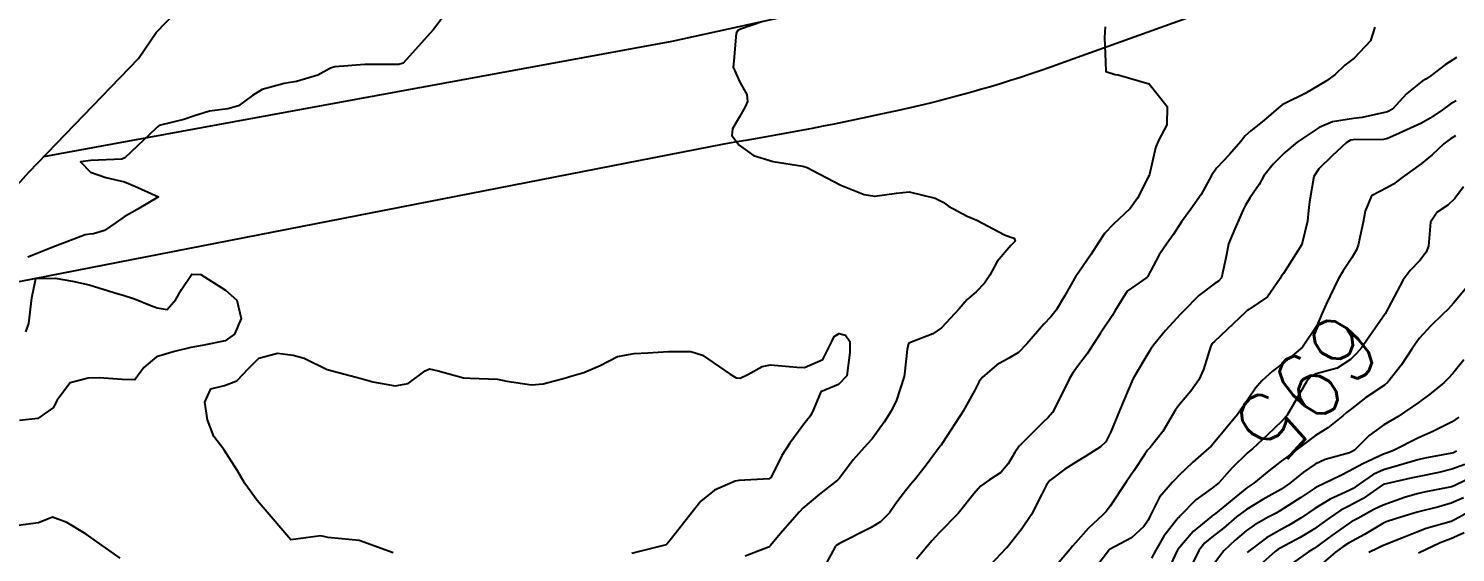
# Model space of a CAD drawing. Header units: metres. Extents: x 298520 to 308411, y 7433745 to 7450750.
# Drawn here: x 300600.5 to 300684.1, y 7447049.4 to 7447080.1 of the extents above; entities that cross this region are included whole.
import ezdxf
from ezdxf.enums import TextEntityAlignment as Align

# ---------------------------------------------------------------- set-up
doc = ezdxf.new("R2010")
doc.units = ezdxf.units.M
doc.header["$LTSCALE"] = 10
for name, color, linetype in [('Area', 45, 'Continuous'), ('Cotas', 45, 'Continuous'), ('Curvas de Nivel 1m', 11, 'Continuous'), ('Curvas de Nivel 5m', 15, 'Continuous'), ('Vias Primárias', 230, 'Continuous')]:
    doc.layers.add(name, color=color, linetype=linetype)
doc.styles.add('Style-STANDARD', font='STANDARD.shx')

msp = doc.modelspace()

# ---------------------------------------------------------------- linework, layer by layer
at = {"layer": 'Area'}
msp.add_polyline3d([(300552.523, 7447019.689, 707.338), (300558.381, 7447026.506, 717.487), (300559.222, 7447027.266, 700.498), (300559.689, 7447027.783, 711.946), (300561.342, 7447029.741, 691.785), (300563.26, 7447031.773, 704.647), (300565.804, 7447034.447, 697.137), (300567.392, 7447036.064, 700.645), (300567.693, 7447036.482, 704.155), (300571.623, 7447040.564, 717.646), (300575.13, 7447044.445, 701.916), (300580.369, 7447050.234, 698.637), (300582.426, 7447052.259, 703.008), (300583.02, 7447052.84, 706.729), (300583.747, 7447053.514, 713.787), (300586.977, 7447057.289, 712.887), (300588.71, 7447058.878, 704.797), (300593.289, 7447063.959, 709.596), (300595.808, 7447066.579, 702.217), (300597.991, 7447068.891, 702.026), (300600.496, 7447071.677, 702.116), (300606.922, 7447078.336, 702.084), (300607.958, 7447079.851, 702.184), (300610.288, 7447082.282, 702.287)], dxfattribs=at)
at = {"layer": 'Curvas de Nivel 1m', "flags": 128}
for points, elevation in [([(300625.081, 7447081.17), (300624.213, 7447080.03), (300622.446, 7447078.056), (300622.192, 7447077.977), (300620.291, 7447077.98), (300620.192, 7447077.981), (300618.442, 7447077.846), (300618.19, 7447077.766), (300617.435, 7447077.361), (300616.182, 7447076.99), (300615.459, 7447076.858), (300614.177, 7447076.515), (300613.617, 7447076.158), (300612.784, 7447075.55), (300612.161, 7447075.376), (300611.097, 7447075.252), (300610.154, 7447074.955), (300609.593, 7447074.764), (300608.146, 7447074.406), (300608.039, 7447074.327), (300607.94, 7447074.223), (300606.125, 7447072.502), (300605.942, 7447072.435), (300604.124, 7447072.36), (300603.522, 7447072.276), (300604.117, 7447071.663), (300605.015, 7447071.36), (300606.111, 7447071.103), (300606.715, 7447070.847), (300608.103, 7447070.22), (300606.841, 7447069.489), (300606.085, 7447069.05), (300605.608, 7447068.727), (300604.936, 7447068.261), (300604.286, 7447068.052), (300604.071, 7447068.046), (300603.8, 7447068.004), (300602.063, 7447067.342), (300600.44, 7447066.698)], 702), ([(300643.529, 7447080.494), (300642.216, 7447080.046), (300642.059, 7447079.978), (300641.962, 7447079.823), (300641.824, 7447078.196), (300641.789, 7447077.824), (300642.184, 7447076.939), (300642.591, 7447076.228), (300642.635, 7447075.813), (300642.487, 7447075.497), (300642.159, 7447074.909), (300641.761, 7447074.212), (300641.708, 7447073.824), (300642.137, 7447073.255), (300642.975, 7447072.651), (300644.128, 7447072.296), (300645.871, 7447072.027), (300646.125, 7447071.946), (300646.466, 7447071.767), (300648.11, 7447070.907), (300649.471, 7447070.361), (300650.101, 7447070.258), (300651.37, 7447070.442), (300652.105, 7447070.522), (300653.628, 7447070.157), (300654.096, 7447069.909), (300654.407, 7447069.675), (300655.514, 7447069.086), (300656.085, 7447068.852), (300657.704, 7447068.006), (300658.075, 7447067.858), (300658.259, 7447067.811), (300658.328, 7447067.626), (300658.07, 7447067.364), (300657.26, 7447066.439), (300656.838, 7447065.642), (300656.527, 7447065.164), (300656.038, 7447064.661), (300655.5, 7447064.189), (300655.041, 7447063.665), (300654.012, 7447062.543), (300653.495, 7447062.198), (300652.181, 7447061.698), (300652.074, 7447061.627), (300651.997, 7447061.279), (300651.835, 7447059.841), (300651.812, 7447059.702), (300651.362, 7447058.303), (300651.081, 7447057.709), (300650.643, 7447057.016), (300649.936, 7447056.037), (300649.657, 7447055.724), (300648.833, 7447054.823), (300648.024, 7447053.748), (300647.902, 7447053.619), (300646.854, 7447052.8), (300645.885, 7447051.988), (300645.671, 7447051.773), (300644.556, 7447050.476), (300643.976, 7447049.798), (300643.925, 7447049.736), (300643.861, 7447049.694), (300642.498, 7447049.168)], 701), ([(300679.421, 7447080.176), (300679.163, 7447079.376), (300678.203, 7447078.349), (300677.656, 7447077.938), (300677.094, 7447077.401), (300676.578, 7447077.016), (300676.184, 7447076.788), (300675.322, 7447076.277), (300674.167, 7447075.715), (300673.986, 7447075.621), (300673.763, 7447075.444), (300672.906, 7447074.702), (300672.149, 7447074.084), (300671.811, 7447073.798), (300671.552, 7447073.466), (300670.895, 7447072.712), (300670.127, 7447071.913), (300669.834, 7447071.484), (300669.233, 7447070.366), (300668.617, 7447069.502), (300668.085, 7447068.755), (300667.591, 7447068.001), (300667.227, 7447067.518), (300666.759, 7447066.83), (300666.085, 7447065.53), (300666.073, 7447065.509), (300666.052, 7447065.496), (300664.893, 7447064.695), (300664.19, 7447063.557), (300664.02, 7447063.252), (300663.337, 7447062.239), (300662.898, 7447061.571), (300662.539, 7447061.031), (300661.983, 7447060.275), (300661.679, 7447059.881), (300661.503, 7447059.585), (300661.01, 7447058.542), (300660.512, 7447057.594), (300660.259, 7447057.287), (300659.947, 7447057.01), (300658.566, 7447055.621), (300658.301, 7447055.251), (300657.917, 7447054.579), (300657.478, 7447054.065), (300656.82, 7447053.641), (300656.284, 7447053.261), (300655.895, 7447052.814), (300654.983, 7447051.663), (300653.871, 7447050.536), (300653.461, 7447050.09), (300653.124, 7447049.687), (300652.548, 7447048.998)], 699), ([(300684.204, 7447078.399), (300683.547, 7447077.979), (300682.718, 7447077.335), (300682.4, 7447077.127), (300682.188, 7447076.994), (300681.276, 7447076.254), (300680.452, 7447075.366), (300680.161, 7447075.201), (300678.669, 7447074.874), (300678.157, 7447074.816), (300676.933, 7447074.624), (300676.152, 7447074.297), (300674.863, 7447073.429), (300674.137, 7447072.815), (300673.444, 7447072.133), (300672.91, 7447071.452), (300672.624, 7447070.946), (300672.104, 7447070.188), (300671.82, 7447069.74), (300671.699, 7447069.464), (300671.206, 7447068.344), (300670.841, 7447067.472), (300670.715, 7447066.825), (300670.416, 7447065.476), (300670.239, 7447065.289), (300670.048, 7447065.16), (300669.093, 7447064.443), (300668.167, 7447063.509), (300668.1, 7447063.431), (300668.021, 7447063.345), (300667.146, 7447062.384), (300666.427, 7447061.526), (300666.252, 7447061.275), (300665.992, 7447060.827), (300665.5, 7447060.017), (300665.226, 7447059.541), (300664.669, 7447058.258), (300664.389, 7447057.553), (300663.942, 7447056.46), (300663.636, 7447055.863), (300663.337, 7447055.566), (300662.474, 7447055.025), (300661.92, 7447054.696), (300661.234, 7447054.265), (300660.355, 7447053.595), (300660.153, 7447053.345), (300659.895, 7447052.806), (300659.291, 7447051.609), (300658.724, 7447050.767), (300657.854, 7447049.683), (300657.826, 7447049.657), (300657.806, 7447049.63), (300656.85, 7447048.633)], 698), ([(300684.171, 7447075.856), (300683.834, 7447075.657), (300683.38, 7447075.328), (300682.663, 7447074.829), (300682.155, 7447074.542), (300680.652, 7447073.866), (300680.146, 7447073.638), (300679.924, 7447073.594), (300678.145, 7447073.57), (300677.992, 7447073.544), (300677.737, 7447073.394), (300676.918, 7447072.62), (300676.128, 7447071.873), (300675.827, 7447071.414), (300675.577, 7447069.942), (300675.524, 7447069.419), (300675.465, 7447068.798), (300675.123, 7447067.424), (300674.056, 7447065.735), (300673.93, 7447065.566), (300673.87, 7447065.442), (300673.121, 7447064.365), (300672.025, 7447063.614), (300671.928, 7447063.557), (300671.821, 7447063.463), (300670.006, 7447061.756), (300669.87, 7447061.625), (300669.795, 7447061.492), (300669.366, 7447060.113), (300669.087, 7447059.499), (300668.632, 7447058.838), (300667.958, 7447058.061), (300667.723, 7447057.744), (300667.595, 7447057.514), (300666.99, 7447056.472), (300666.231, 7447055.527), (300666.088, 7447055.371), (300665.927, 7447055.155), (300665.275, 7447054.177), (300664.858, 7447053.546), (300663.888, 7447052.089), (300663.667, 7447051.78), (300663.447, 7447051.564), (300662.625, 7447050.819), (300661.858, 7447049.95), (300661.691, 7447049.746), (300661.551, 7447049.585), (300660.035, 7447047.807)], 697), ([(300684.148, 7447073.803), (300683.846, 7447073.623), (300683.454, 7447073.327), (300682.777, 7447072.694), (300682.131, 7447072.167), (300681.021, 7447071.357), (300680.516, 7447070.965), (300680.114, 7447070.749), (300679.208, 7447070.278), (300678.842, 7447069.383), (300678.728, 7447068.743), (300678.431, 7447067.386), (300678.336, 7447067.12), (300678.062, 7447066.653), (300677.559, 7447065.886), (300677.261, 7447065.398), (300676.549, 7447063.926), (300676.331, 7447063.407), (300676.016, 7447062.669), (300675.164, 7447061.423), (300674.548, 7447060.879), (300673.988, 7447060.44), (300673.421, 7447060.006), (300672.789, 7447059.452), (300672.414, 7447059.01), (300671.962, 7447058.341), (300671.368, 7447057.469), (300669.936, 7447055.756), (300669.813, 7447055.612), (300669.686, 7447055.492), (300668.746, 7447054.676), (300667.908, 7447053.877), (300667.733, 7447053.685), (300667.552, 7447053.514), (300666.796, 7447052.619), (300666.245, 7447051.526), (300666.123, 7447051.284), (300665.874, 7447050.909), (300665.154, 7447050.25), (300663.853, 7447049.56), (300662.987, 7447048.423)], 696), ([(300600.326, 7447062.317), (300600.487, 7447062.795), (300600.671, 7447064.314), (300600.914, 7447065.437), (300602.04, 7447065.45), (300603.048, 7447065.274), (300604.035, 7447065.059), (300605.742, 7447064.538), (300606.026, 7447064.461), (300606.694, 7447064.24), (300607.659, 7447063.865), (300608.018, 7447063.719), (300608.606, 7447063.625), (300609.124, 7447064.209), (300609.442, 7447064.796), (300610.045, 7447065.694), (300610.573, 7447065.666), (300612.032, 7447064.756), (300612.696, 7447064.17), (300612.941, 7447063.094), (300612.558, 7447062.172), (300611.999, 7447061.781), (300610.667, 7447061.522), (300609.995, 7447061.392), (300609.042, 7447061.16), (300607.989, 7447060.858), (300607.247, 7447060.231), (300606.709, 7447059.502), (300605.972, 7447059.514), (300604.626, 7447059.611), (300603.973, 7447059.605), (300602.924, 7447059.33), (300602.143, 7447058.297), (300601.949, 7447057.878), (300601.016, 7447057.235), (300599.941, 7447057.121)], 702), ([(300685.122, 7447065.304), (300684.03, 7447063.987), (300683.709, 7447063.64), (300683.388, 7447063.326), (300682.686, 7447062.663), (300682.009, 7447061.918), (300681.604, 7447061.346), (300680.968, 7447060.376), (300680.178, 7447059.367), (300679.971, 7447059.197), (300678.887, 7447058.457), (300677.957, 7447057.752), (300677.756, 7447057.591), (300677.545, 7447057.394), (300676.653, 7447056.696), (300675.941, 7447056.233), (300674.836, 7447055.426), (300674.324, 7447055.037), (300673.922, 7447054.737), (300673.189, 7447054.172), (300672.327, 7447053.456), (300672.074, 7447053.285), (300671.9, 7447053.17), (300670.068, 7447051.671), (300669.883, 7447051.524), (300669.864, 7447051.509), (300669.84, 7447051.49), (300668.754, 7447050.617), (300667.854, 7447049.553), (300667.836, 7447049.528), (300667.827, 7447049.51), (300667.198, 7447048.158)], 694), ([(300621.852, 7447049.359), (300619.863, 7447050.08), (300618.02, 7447050.263), (300617.865, 7447050.298), (300617.612, 7447050.366), (300615.863, 7447050.13), (300614.127, 7447052.148), (300613.886, 7447052.433), (300613.156, 7447053.421), (300612.723, 7447054.168), (300611.922, 7447055.421), (300611.334, 7447056.186), (300610.972, 7447057.16), (300610.822, 7447058.191), (300611.176, 7447058.976), (300611.968, 7447059.177), (300612.694, 7447059.447), (300613.375, 7447060.159), (300613.989, 7447060.774), (300615.076, 7447061.055), (300615.991, 7447060.939), (300616.632, 7447060.763), (300617.983, 7447060.1), (300619.975, 7447059.576), (300620.662, 7447059.384), (300621.969, 7447059.151), (300622.739, 7447059.281), (300623.739, 7447060.034), (300623.984, 7447060.137), (300624.491, 7447060.025), (300625.977, 7447059.622), (300626.377, 7447059.606), (300627.976, 7447059.535), (300628.525, 7447059.432), (300629.972, 7447059.213), (300630.658, 7447059.268), (300631.978, 7447059.627), (300632.215, 7447059.7), (300633.041, 7447059.924), (300633.987, 7447060.346), (300635.019, 7447060.873), (300635.994, 7447061.046), (300636.791, 7447061.086), (300637.996, 7447061.16), (300639.301, 7447061.156), (300639.989, 7447060.942), (300641.62, 7447059.824), (300641.971, 7447059.611), (300642.198, 7447059.59), (300642.658, 7447059.813), (300643.5, 7447060.285), (300643.982, 7447060.372), (300645.516, 7447060.239), (300645.98, 7447060.23), (300647.056, 7447060.69), (300647.575, 7447061.754), (300647.71, 7447062.049), (300648.008, 7447062.211), (300648.387, 7447062.124), (300648.627, 7447061.741), (300648.635, 7447061.099), (300648.453, 7447059.743), (300647.968, 7447059.222), (300646.923, 7447058.801), (300646.506, 7447057.764), (300646.324, 7447057.391), (300645.944, 7447056.9), (300645.117, 7447055.782), (300644.648, 7447055.063), (300644.024, 7447053.798), (300643.902, 7447053.704), (300642.119, 7447053.599), (300641.9, 7447053.562), (300640.69, 7447053.037), (300639.888, 7447052.389), (300639.459, 7447051.846), (300638.105, 7447050.107), (300637.912, 7447049.869), (300637.886, 7447049.847), (300637.862, 7447049.84), (300636.294, 7447049.448), (300635.854, 7447049.326)], 702), ([(300684.632, 7447060.672), (300683.981, 7447059.88), (300683.721, 7447059.579), (300683.459, 7447059.325), (300682.642, 7447058.658), (300681.961, 7447058.147), (300680.774, 7447057.358), (300679.948, 7447056.868), (300679.088, 7447056.232), (300678.223, 7447055.387), (300678.047, 7447055.273), (300677.93, 7447055.224), (300676.503, 7447054.825), (300675.92, 7447054.567), (300675.237, 7447054.096), (300674.414, 7447053.432), (300673.899, 7447053.078), (300672.855, 7447052.489), (300671.887, 7447051.911), (300671.309, 7447051.469), (300670.541, 7447050.812), (300669.865, 7447050.287), (300669.43, 7447049.924), (300669.097, 7447049.498), (300668.685, 7447048.661)], 693), ([(300684.332, 7447057.314), (300683.95, 7447057.048), (300682.808, 7447056.468), (300681.94, 7447056.074), (300680.512, 7447055.361), (300680.097, 7447055.201), (300679.929, 7447055.14), (300678.718, 7447054.585), (300677.914, 7447054.144), (300677.413, 7447053.892), (300676.394, 7447053.405), (300676.067, 7447053.243), (300675.9, 7447053.151), (300675.078, 7447052.606), (300673.887, 7447051.842), (300673.633, 7447051.695), (300673.162, 7447051.447), (300672.337, 7447050.995), (300671.871, 7447050.655), (300671.229, 7447050.103), (300670.558, 7447049.479), (300669.843, 7447048.527)], 692), ([(300684.206, 7447055.316), (300684.022, 7447055.229), (300683.931, 7447055.208), (300682.349, 7447054.913), (300681.925, 7447054.811), (300680.794, 7447054.483), (300679.916, 7447054.229), (300679.324, 7447053.964), (300678.49, 7447053.384), (300678.15, 7447053.138), (300677.899, 7447053.016), (300676.785, 7447052.511), (300675.888, 7447051.957), (300675.097, 7447051.422), (300674.343, 7447050.966), (300673.872, 7447050.716), (300673.064, 7447050.249), (300672.024, 7447049.458), (300671.933, 7447049.378)], 691), ([(300685.319, 7447053.899), (300684.094, 7447053.318), (300683.967, 7447053.254), (300683.902, 7447053.228), (300682.314, 7447052.92), (300681.898, 7447052.821), (300681.151, 7447052.607), (300679.891, 7447052.165), (300679.363, 7447051.9), (300678.407, 7447051.385), (300678.065, 7447051.203), (300677.878, 7447051.082), (300676.887, 7447050.38), (300675.856, 7447049.623), (300675.725, 7447049.542), (300675.52, 7447049.415), (300673.841, 7447048.224)], 689), ([(300684.614, 7447052.594), (300683.892, 7447052.272), (300683.162, 7447052.055), (300681.887, 7447051.739), (300680.617, 7447051.359), (300680.075, 7447051.172), (300679.878, 7447051.074), (300678.805, 7447050.445), (300677.861, 7447049.934), (300677.527, 7447049.724), (300677.103, 7447049.397), (300676.428, 7447048.824)], 688), ([(300685.251, 7447051.945), (300684.12, 7447051.318), (300683.97, 7447051.231), (300683.881, 7447051.196), (300682.422, 7447050.787), (300681.872, 7447050.584), (300680.989, 7447050.23), (300679.859, 7447049.77), (300679.589, 7447049.64), (300679.051, 7447049.378)], 687), ([(300605.845, 7447049.059), (300604.14, 7447050.267), (300603.865, 7447050.454), (300602.72, 7447051.136), (300601.875, 7447051.46), (300601.062, 7447051.117), (300599.869, 7447050.973)], 701), ([(300684.644, 7447050.54), (300683.866, 7447050.184), (300683.242, 7447049.946), (300681.969, 7447049.339)], 686)]:
    msp.add_lwpolyline(points, dxfattribs=dict(at, elevation=elevation))
at = {"layer": 'Curvas de Nivel 5m', "flags": 128}
for points, elevation in [([(300663.599, 7447080.189), (300663.563, 7447079.567), (300663.626, 7447078.138), (300663.641, 7447077.566), (300664.19, 7447077.398), (300664.371, 7447077.376), (300666.183, 7447076.843), (300667.233, 7447075.519), (300667.218, 7447074.453), (300666.738, 7447073.524), (300666.562, 7447073.103), (300666.193, 7447071.529), (300666.176, 7447071.476), (300666.121, 7447071.369), (300665.501, 7447070.14), (300665.077, 7447069.545), (300664.083, 7447068.614), (300663.568, 7447068.075), (300663.231, 7447067.568), (300662.777, 7447066.861), (300662.055, 7447065.811), (300661.952, 7447065.682), (300661.88, 7447065.582), (300661.226, 7447064.397), (300660.727, 7447063.593), (300660.412, 7447063.203), (300660.015, 7447062.77), (300659.018, 7447061.615), (300658.517, 7447061.1), (300657.99, 7447060.787), (300657.244, 7447060.377), (300656.394, 7447059.646), (300656.218, 7447059.4), (300655.965, 7447058.903), (300655.27, 7447057.66), (300654.08, 7447055.823), (300653.977, 7447055.679), (300653.959, 7447055.654), (300653.932, 7447055.619), (300653.102, 7447054.501), (300652.473, 7447053.694), (300652.211, 7447053.386), (300651.896, 7447053.005), (300651.336, 7447052.257), (300650.962, 7447051.709), (300650.42, 7447051.172), (300649.874, 7447050.856), (300648.023, 7447049.906), (300647.864, 7447049.819), (300647.824, 7447049.79), (300647.798, 7447049.751), (300647.115, 7447048.486)], 700), ([(300684.619, 7447070.809), (300684.105, 7447070.12), (300683.685, 7447069.738), (300683.061, 7447069.33), (300682.68, 7447068.741), (300682.565, 7447067.335), (300682.43, 7447066.974), (300682.06, 7447066.5), (300681.492, 7447065.908), (300681.068, 7447065.355), (300680.023, 7447063.37), (300678.627, 7447061.384), (300678.342, 7447061.043), (300677.993, 7447060.698), (300677.199, 7447060.183), (300675.98, 7447059.853), (300675.679, 7447059.713), (300675.428, 7447059.418), (300674.711, 7447058.18), (300674.279, 7447057.435), (300673.949, 7447057.058), (300673.119, 7447056.27), (300672.239, 7447055.457), (300672.072, 7447055.317), (300671.929, 7447055.201), (300671.053, 7447054.336), (300670.277, 7447053.484), (300669.9, 7447053.175), (300668.918, 7447052.474), (300667.978, 7447051.509), (300667.932, 7447051.46), (300667.881, 7447051.407), (300667.035, 7447050.349), (300666.58, 7447049.523), (300666.325, 7447049.049)], 695), ([(300684.686, 7447054.547), (300683.917, 7447054.268), (300683.167, 7447054.075), (300681.91, 7447053.827), (300681.517, 7447053.737), (300679.903, 7447053.37), (300678.733, 7447052.543), (300677.89, 7447052.099), (300677.421, 7447051.862), (300676.734, 7447051.401), (300676.248, 7447051.036), (300675.873, 7447050.778), (300675.025, 7447050.263), (300673.856, 7447049.636), (300673.733, 7447049.563), (300673.578, 7447049.443), (300672.664, 7447048.633)], 690)]:
    msp.add_lwpolyline(points, dxfattribs=dict(at, elevation=elevation))
at = {"layer": 'Vias Primárias'}
msp.add_lwpolyline([(300831.931, 7447249.95), (300837.62, 7447234.325), (300843.872, 7447216.271, -0.053751), (300846.298, 7447205.718, -0.282688), (300836.641, 7447184.796, -0.111573), (300831.448, 7447182.811), (300751.048, 7447167.176), (300725.448, 7447162.023, 0.138174), (300722.38, 7447160.452, 0.212791), (300718.616, 7447151.637), (300725.059, 7447114.922, -0.096574), (300724.972, 7447110.27, -0.155759), (300721.489, 7447104.194, 0.060839), (300720.574, 7447103.124, -0.159231), (300712.536, 7447096.774), (300679.138, 7447084.566), (300660.941, 7447078.013, -0.032056), (300651.565, 7447075.301, -0.013492), (300641.247, 7447073.311), (300593.289, 7447063.959)], format="xyb", dxfattribs=at)
at = {"layer": 'Vias Primárias', "elevation": 702.112}
msp.add_lwpolyline([(300601.378, 7447072.591), (300638.206, 7447079.352), (300653.936, 7447082.814), (300671.799, 7447089.12), (300689.437, 7447095.707), (300707.73, 7447102.161, 0.189706), (300713.992, 7447107.588, 0.186054), (300715.084, 7447117.142), (300708.915, 7447149.265, 0.108637), (300708.316, 7447150.659, 0.033103), (300705.505, 7447154.074, 0.273826), (300697.095, 7447156.504), (300662.099, 7447149.946)], format="xyb", dxfattribs=at)

# ---------------------------------------------------------------- texts
at = {"layer": 'Cotas', "style": 'Style-STANDARD'}
msp.add_text('695', height=4, rotation=227.07851, dxfattribs=at).set_placement((300675.468, 7447059.097, 695), align=Align.MIDDLE_CENTER)

doc.saveas('drawing.dxf')
